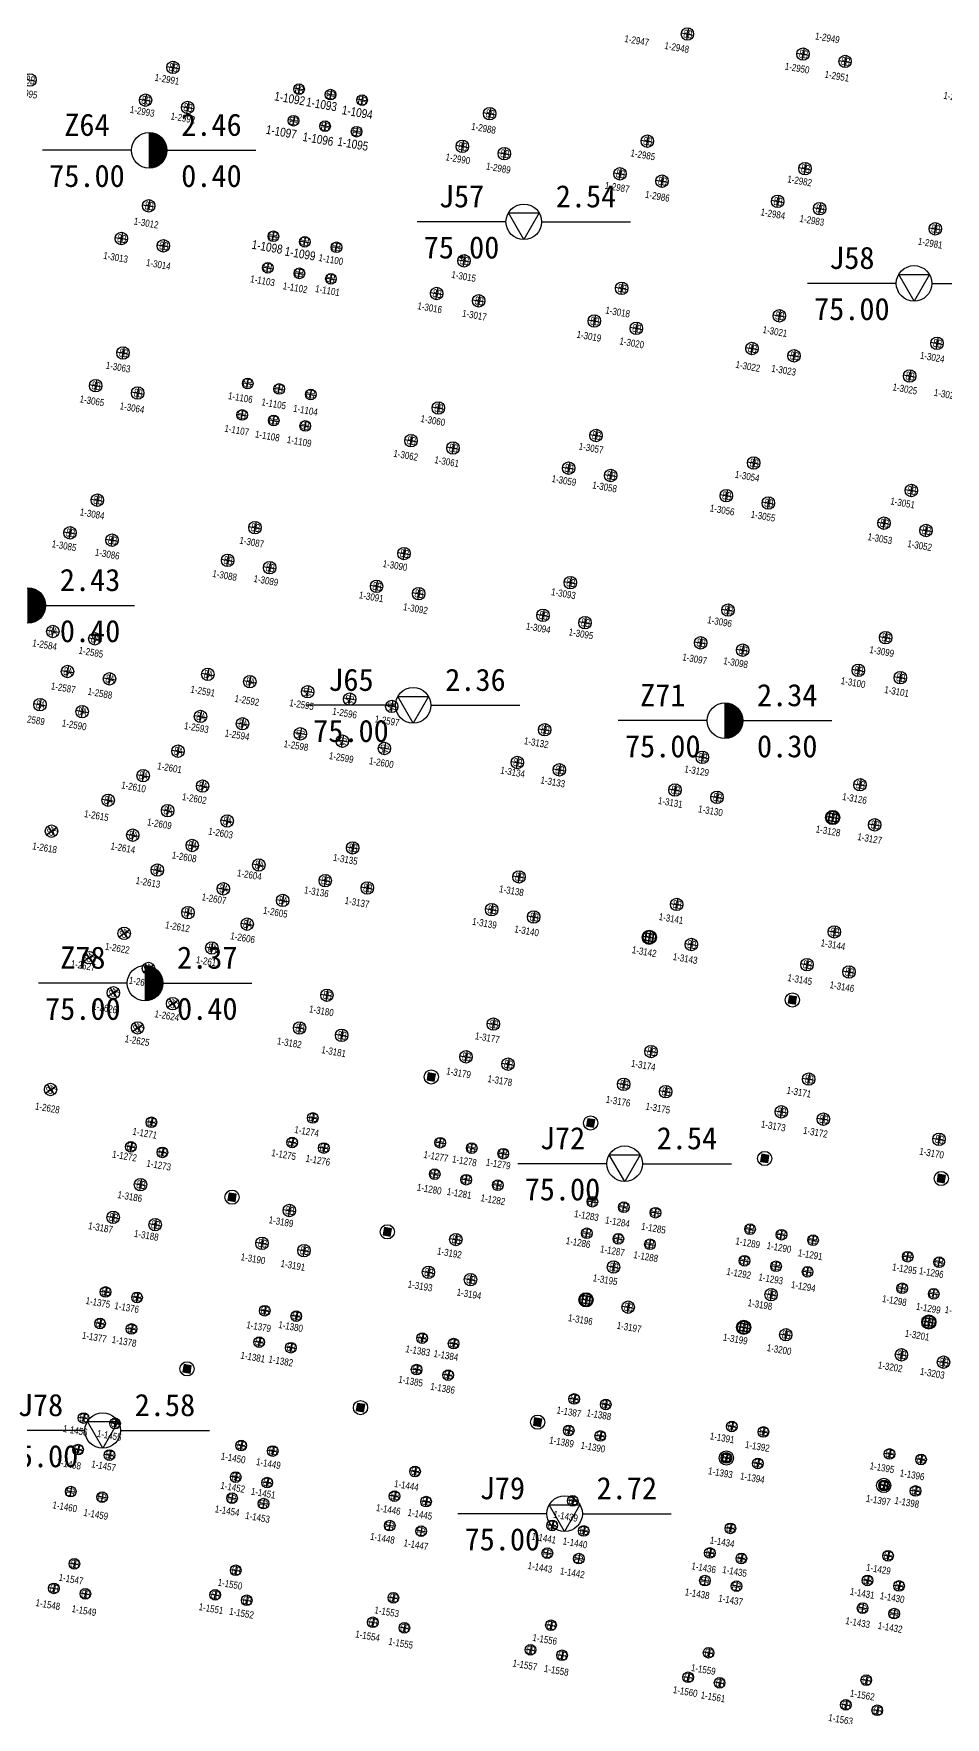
# Model space of a CAD drawing. Header units: millimetres. Extents: x 274830 to 6381169, y -2686084 to 432211.
# Drawn here: x 275146.5 to 275197.8, y 143208.3 to 143303 of the extents above; entities that cross this region are included whole.
import ezdxf
from ezdxf.enums import TextEntityAlignment as Align

# ---------------------------------------------------------------- set-up
doc = ezdxf.new("R2010")
doc.units = ezdxf.units.MM
doc.linetypes.add('DASHED2', pattern=[0.375, 0.25, -0.125])
for name, color, linetype in [('00-TKSXK', 7, 'Continuous'), ('HOLE', 1, 'Continuous'), ('S-FUND-PILE', 11, 'Continuous'), ('立柱桩', 4, 'Continuous')]:
    doc.layers.add(name, color=color, linetype=linetype)
doc.layers.add('_0', color=7, linetype='Continuous', lineweight=9)
doc.layers.add('ZBH', color=3, linetype='DASHED2', lineweight=20)
doc.layers.add('S-ANNO-MODI-NAME', color=1, linetype='Continuous', plot=False)
doc.styles.add('ST', font='')
doc.styles.add('ZBH', font='Arial', dxfattribs={"width": 0.8})
doc.styles.add('黑体', font='', dxfattribs={"width": 0.8})
doc.styles.get('ST').set_extended_font_data('SimSun')
doc.styles.get('黑体').set_extended_font_data('Microsoft YaHei')

# ---------------------------------------------------------------- blocks, each defined once
blk = doc.blocks.new('456855')
at = {"layer": 'S-FUND-PILE'}
for p, q in [((915889, 713262), (915889, 712562)), ((922139, 712917), (922839, 712917)), ((922489, 713267), (922489, 712567)), ((924539, 712917), (925239, 712917)), ((924889, 713267), (924889, 712567)), ((915539, 712912), (916239, 712912)), ((887709, 706440), (887709, 705740)), ((894904, 706405), (894904, 705805)), ((896704, 706405), (896704, 705805)), ((898504, 706405), (898504, 705805)), ((905354, 706590), (906054, 706590)), ((905704, 706940), (905704, 706240)), ((914354, 706590), (915054, 706590)), ((914704, 706940), (914704, 706240)), ((923354, 706590), (924054, 706590)), ((923704, 706940), (923704, 706240)), ((887359, 706090), (888059, 706090)), ((895204, 706105), (894604, 706105)), ((897004, 706105), (896404, 706105)), ((898804, 706105), (898204, 706105)), ((894904, 704605), (894904, 704005)), ((896704, 704605), (896704, 704005)), ((898504, 704605), (898504, 704005)), ((904154, 704512), (904854, 704512)), ((904504, 704862), (904504, 704162)), ((906554, 704512), (907254, 704512)), ((906904, 704862), (906904, 704162)), ((913154, 704512), (913854, 704512)), ((913504, 704862), (913504, 704162)), ((915554, 704512), (916254, 704512)), ((915904, 704862), (915904, 704162)), ((922154, 704512), (922854, 704512)), ((922504, 704862), (922504, 704162)), ((924554, 704512), (925254, 704512)), ((924904, 704862), (924904, 704162)), ((931154, 704512), (931854, 704512)), ((931504, 704862), (931504, 704162)), ((879559, 704012), (880259, 704012)), ((886159, 704012), (886859, 704012)), ((886509, 704362), (886509, 703662)), ((888559, 704012), (889259, 704012)), ((888909, 704362), (888909, 703662)), ((895204, 704305), (894604, 704305)), ((897004, 704305), (896404, 704305)), ((898804, 704305), (898204, 704305)), ((887354, 698190), (888054, 698190)), ((887704, 698540), (887704, 697840)), ((894904, 697405), (894904, 698005)), ((896704, 697405), (896704, 698005)), ((898504, 697405), (898504, 698005)), ((905354, 698190), (906054, 698190)), ((905704, 698540), (905704, 697840)), ((914354, 698190), (915054, 698190)), ((914704, 698540), (914704, 697840)), ((923354, 698190), (924054, 698190)), ((923704, 698540), (923704, 697840)), ((932354, 698190), (933054, 698190)), ((932704, 698540), (932704, 697840)), ((894604, 697705), (895204, 697705)), ((896404, 697705), (897004, 697705)), ((898204, 697705), (898804, 697705)), ((886154, 696112), (886854, 696112)), ((886504, 696462), (886504, 695762)), ((888554, 696112), (889254, 696112)), ((888904, 696462), (888904, 695762)), ((894604, 695905), (895204, 695905)), ((894904, 695605), (894904, 696205)), ((896404, 695905), (897004, 695905)), ((896704, 695605), (896704, 696205)), ((898204, 695905), (898804, 695905)), ((898504, 695605), (898504, 696205)), ((904154, 696112), (904854, 696112)), ((904504, 696462), (904504, 695762)), ((906554, 696112), (907254, 696112)), ((906904, 696462), (906904, 695762)), ((913154, 696112), (913854, 696112)), ((913504, 696462), (913504, 695762)), ((915554, 696112), (916254, 696112)), ((915904, 696462), (915904, 695762)), ((922154, 696112), (922854, 696112)), ((922504, 696462), (922504, 695762)), ((924554, 696112), (925254, 696112)), ((924904, 696462), (924904, 695762)), ((931154, 696112), (931854, 696112)), ((931504, 696462), (931504, 695762)), ((887354, 689790), (888054, 689790)), ((887704, 690140), (887704, 689440)), ((894604, 689305), (895204, 689305)), ((894904, 689005), (894904, 689605)), ((896404, 689305), (897004, 689305)), ((896704, 689005), (896704, 689605)), ((898204, 689305), (898804, 689305)), ((898504, 689005), (898504, 689605)), ((905354, 689790), (906054, 689790)), ((905704, 690140), (905704, 689440)), ((914354, 689790), (915054, 689790)), ((914704, 690140), (914704, 689440)), ((923354, 689790), (924054, 689790)), ((923704, 690140), (923704, 689440)), ((932354, 689790), (933054, 689790)), ((932704, 690140), (932704, 689440)), ((886154, 687712), (886854, 687712)), ((886504, 688062), (886504, 687362)), ((888554, 687712), (889254, 687712)), ((888904, 688062), (888904, 687362)), ((894604, 687505), (895204, 687505)), ((894904, 687205), (894904, 687805)), ((896404, 687505), (897004, 687505)), ((896704, 687205), (896704, 687805)), ((898204, 687505), (898804, 687505)), ((898504, 687205), (898504, 687805)), ((904154, 687712), (904854, 687712)), ((904504, 688062), (904504, 687362)), ((906554, 687712), (907254, 687712)), ((906904, 688062), (906904, 687362)), ((913154, 687712), (913854, 687712)), ((913504, 688062), (913504, 687362)), ((915554, 687712), (916254, 687712)), ((915904, 688062), (915904, 687362)), ((922154, 687712), (922854, 687712)), ((922504, 688062), (922504, 687362)), ((924554, 687712), (925254, 687712)), ((924904, 688062), (924904, 687362)), ((931154, 687712), (931854, 687712)), ((931504, 688062), (931504, 687362)), ((933554, 687712), (934254, 687712)), ((933904, 688062), (933904, 687362)), ((887704, 681740), (887704, 681040)), ((896704, 681740), (896704, 681040)), ((905204, 681740), (905204, 681040)), ((914704, 681740), (914704, 681040)), ((923704, 681740), (923704, 681040)), ((932704, 681740), (932704, 681040)), ((887354, 681390), (888054, 681390)), ((896354, 681390), (897054, 681390)), ((904854, 681390), (905554, 681390)), ((914354, 681390), (915054, 681390)), ((923354, 681390), (924054, 681390)), ((932354, 681390), (933054, 681390)), ((886154, 679312), (886854, 679312)), ((886504, 679662), (886504, 678962)), ((888554, 679312), (889254, 679312)), ((888904, 679662), (888904, 678962)), ((895154, 679312), (895854, 679312)), ((895504, 679662), (895504, 678962)), ((897554, 679312), (898254, 679312)), ((897904, 679662), (897904, 678962)), ((903654, 679312), (904354, 679312)), ((904004, 679662), (904004, 678962)), ((906054, 679312), (906754, 679312)), ((906404, 679662), (906404, 678962)), ((913154, 679312), (913854, 679312)), ((913504, 679662), (913504, 678962)), ((915554, 679312), (916254, 679312)), ((915904, 679662), (915904, 678962)), ((922154, 679312), (922854, 679312)), ((922504, 679662), (922504, 678962)), ((924554, 679312), (925254, 679312)), ((924904, 679662), (924904, 678962)), ((931154, 679312), (931854, 679312)), ((931504, 679662), (931504, 678962)), ((933554, 679312), (934254, 679312)), ((933904, 679662), (933904, 678962)), ((886854, 673683), (886154, 673683)), ((886504, 674033), (886504, 673333)), ((888554, 673683), (889254, 673683)), ((888904, 674033), (888904, 673333)), ((895504, 673155), (895504, 672455)), ((897904, 673155), (897904, 672455)), ((901204, 673155), (901204, 672455)), ((903605, 673155), (903605, 672455)), ((906005, 673155), (906005, 672455)), ((914704, 673340), (914704, 672640)), ((923704, 673340), (923704, 672640)), ((932704, 673340), (932704, 672640)), ((895154, 672805), (895854, 672805)), ((897554, 672805), (898254, 672805)), ((901554, 672805), (900854, 672805)), ((903955, 672805), (903255, 672805)), ((906355, 672805), (905655, 672805)), ((914354, 672990), (915054, 672990)), ((923354, 672990), (924054, 672990)), ((932354, 672990), (933054, 672990)), ((887354, 671605), (888054, 671605)), ((887704, 671955), (887704, 671255)), ((889754, 671605), (890454, 671605)), ((890104, 671955), (890104, 671255)), ((913504, 671262), (913504, 670562)), ((915904, 671262), (915904, 670562)), ((922504, 671262), (922504, 670562)), ((924904, 671262), (924904, 670562)), ((931504, 671262), (931504, 670562)), ((933904, 671262), (933904, 670562)), ((895154, 670404), (895854, 670404)), ((895504, 670754), (895504, 670054)), ((897554, 670404), (898254, 670404)), ((897904, 670754), (897904, 670054)), ((901554, 670405), (900854, 670405)), ((901204, 670755), (901204, 670055)), ((903955, 670405), (903255, 670405)), ((903605, 670755), (903605, 670055)), ((906355, 670405), (905655, 670405)), ((906005, 670755), (906005, 670055)), ((913154, 670912), (913854, 670912)), ((915554, 670912), (916254, 670912)), ((922154, 670912), (922854, 670912)), ((924554, 670912), (925254, 670912)), ((931154, 670912), (931854, 670912)), ((933554, 670912), (934254, 670912)), ((886154, 669506), (886854, 669506)), ((886504, 669856), (886504, 669156)), ((889254, 669526), (888554, 669526)), ((888904, 669876), (888904, 669176)), ((894598, 668612), (894598, 667912)), ((894248, 668262), (894947, 668262)), ((892550, 666565), (893250, 666565)), ((892900, 666915), (892900, 666215)), ((895945, 666565), (896645, 666565)), ((896295, 666915), (896295, 666215)), ((890853, 664868), (891553, 664868)), ((891203, 665218), (891203, 664518)), ((894248, 664868), (894947, 664868)), ((894598, 665218), (894598, 664518)), ((897642, 664868), (898342, 664868)), ((897992, 665218), (897992, 664518)), ((905204, 664940), (905204, 664240)), ((914704, 664940), (914704, 664240)), ((923704, 664940), (923704, 664240)), ((932704, 664940), (932704, 664240)), ((904854, 664590), (905554, 664590)), ((914354, 664590), (915054, 664590)), ((923354, 664590), (924054, 664590)), ((932354, 664590), (933054, 664590)), ((888108, 662361), (888607, 662851)), ((888112, 662856), (888603, 662356)), ((892550, 663171), (893250, 663171)), ((892900, 663521), (892900, 662821)), ((895945, 663171), (896645, 663171)), ((896295, 663521), (896295, 662821)), ((899821, 662739), (900521, 662739)), ((900171, 663089), (900171, 662389)), ((904004, 662862), (904004, 662162)), ((906404, 662862), (906404, 662162)), ((913504, 662862), (913504, 662162)), ((915904, 662862), (915904, 662162)), ((922504, 662862), (922504, 662162)), ((924904, 662862), (924904, 662162)), ((931504, 662862), (931504, 662162)), ((933904, 662862), (933904, 662162)), ((894598, 661824), (894598, 661124)), ((903654, 662512), (904354, 662512)), ((906054, 662512), (906754, 662512)), ((913154, 662512), (913854, 662512)), ((915554, 662512), (916254, 662512)), ((922154, 662512), (922854, 662512)), ((924554, 662512), (925254, 662512)), ((931154, 662512), (931854, 662512)), ((933554, 662512), (934254, 662512)), ((894248, 661474), (894947, 661474)), ((898090, 661076), (898790, 661076)), ((898440, 661426), (898440, 660726)), ((901487, 661005), (902187, 661005)), ((901837, 661355), (901837, 660655)), ((896359, 659414), (897059, 659414)), ((896709, 659764), (896709, 659064)), ((899753, 659345), (900453, 659345)), ((900103, 659695), (900103, 658995)), ((898372, 658033), (898372, 657333)), ((893125, 657401), (893625, 657892)), ((893130, 657896), (893620, 657397)), ((898022, 657683), (898722, 657683)), ((891414, 655719), (891913, 656209)), ((891418, 656214), (891909, 655715)), ((894808, 655690), (895308, 656181)), ((894813, 656185), (895303, 655686)), ((904854, 656179), (905554, 656179)), ((905204, 656529), (905204, 655829)), ((914354, 656190), (915054, 656190)), ((914704, 656540), (914704, 655840)), ((923354, 656190), (924054, 656190)), ((923704, 656540), (923704, 655840)), ((932354, 656190), (933054, 656190)), ((932704, 656540), (932704, 655840)), ((893097, 654007), (893596, 654498)), ((893101, 654502), (893592, 654003)), ((896491, 653978), (896991, 654469)), ((896496, 654473), (896986, 653974)), ((904004, 654451), (904004, 653751)), ((906404, 654451), (906404, 653751)), ((913504, 654462), (913504, 653762)), ((915904, 654462), (915904, 653762)), ((922504, 654462), (922504, 653762)), ((924904, 654462), (924904, 653762)), ((931504, 654462), (931504, 653762)), ((933904, 654462), (933904, 653762)), ((940504, 654462), (940504, 653762)), ((903654, 654101), (904354, 654101)), ((906054, 654101), (906754, 654101)), ((913154, 654112), (913854, 654112)), ((915554, 654112), (916254, 654112)), ((922154, 654112), (922854, 654112)), ((924554, 654112), (925254, 654112)), ((931154, 654112), (931854, 654112)), ((933554, 654112), (934254, 654112)), ((940154, 654112), (940854, 654112)), ((894780, 652295), (895279, 652786)), ((894784, 652790), (895275, 652291)), ((905604, 649544), (905604, 648944)), ((890559, 648536), (891050, 648036)), ((905304, 649244), (905904, 649244)), ((912604, 649105), (913204, 649105)), ((912904, 648805), (912904, 649405)), ((914404, 649105), (915004, 649105)), ((914704, 648805), (914704, 649405)), ((916204, 649105), (916804, 649105)), ((916504, 648805), (916504, 649405)), ((890555, 648041), (891054, 648531)), ((896704, 647744), (896704, 647144)), ((904404, 647685), (905004, 647685)), ((904704, 647985), (904704, 647385)), ((906204, 647685), (906804, 647685)), ((906504, 647985), (906504, 647385)), ((912904, 647005), (912904, 647605)), ((914704, 647005), (914704, 647605)), ((916504, 647005), (916504, 647605)), ((921904, 647005), (921904, 647605)), ((923704, 647005), (923704, 647605)), ((925504, 647005), (925504, 647605)), ((930904, 647005), (930904, 647605)), ((932704, 647005), (932704, 647605)), ((934504, 647005), (934504, 647605)), ((939904, 647005), (939904, 647605)), ((941704, 647005), (941704, 647605)), ((896404, 647444), (897004, 647444)), ((912604, 647305), (913204, 647305)), ((914404, 647305), (915004, 647305)), ((916204, 647305), (916804, 647305)), ((921604, 647305), (922204, 647305)), ((923404, 647305), (924004, 647305)), ((925204, 647305), (925804, 647305)), ((930604, 647305), (931204, 647305)), ((932404, 647305), (933004, 647305)), ((934204, 647305), (934804, 647305)), ((939604, 647305), (940204, 647305)), ((941404, 647305), (942004, 647305)), ((895504, 645885), (896104, 645885)), ((895804, 646185), (895804, 645585)), ((897304, 645885), (897904, 645885)), ((897604, 646185), (897604, 645585)), ((921904, 645205), (921904, 645805)), ((923704, 645205), (923704, 645805)), ((925504, 645205), (925504, 645805)), ((930904, 645205), (930904, 645805)), ((932704, 645205), (932704, 645805)), ((934504, 645205), (934504, 645805)), ((939904, 645205), (939904, 645805)), ((941704, 645205), (941704, 645805)), ((921604, 645505), (922204, 645505)), ((923404, 645505), (924004, 645505)), ((925204, 645505), (925804, 645505)), ((930604, 645505), (931204, 645505)), ((932404, 645505), (933004, 645505)), ((934204, 645505), (934804, 645505)), ((939604, 645505), (940204, 645505)), ((941404, 645505), (942004, 645505)), ((896355, 643887), (897055, 643887)), ((896705, 644237), (896705, 643537)), ((904854, 643890), (905554, 643890)), ((905204, 644240), (905204, 643540)), ((914354, 643890), (915054, 643890)), ((914704, 644240), (914704, 643540)), ((923354, 643890), (924054, 643890)), ((923704, 644240), (923704, 643540)), ((932354, 643885), (933054, 643885)), ((932704, 644235), (932704, 643535)), ((941354, 643890), (942054, 643890)), ((941704, 644240), (941704, 643540)), ((895505, 642159), (895505, 641459)), ((897905, 642159), (897905, 641459)), ((904004, 642162), (904004, 641462)), ((906404, 642162), (906404, 641462)), ((913504, 642162), (913504, 641462)), ((915904, 642162), (915904, 641462)), ((922504, 642162), (922504, 641462)), ((924904, 642162), (924904, 641462)), ((931504, 642156), (931504, 641456)), ((933904, 642156), (933904, 641456)), ((940504, 642162), (940504, 641462)), ((942904, 642162), (942904, 641462)), ((895155, 641809), (895855, 641809)), ((897555, 641809), (898255, 641809)), ((903654, 641812), (904354, 641812)), ((906054, 641812), (906754, 641812)), ((913154, 641812), (913854, 641812)), ((915554, 641812), (916254, 641812)), ((922154, 641812), (922854, 641812)), ((924554, 641812), (925254, 641812)), ((931154, 641806), (931854, 641806)), ((933554, 641806), (934254, 641806)), ((940154, 641812), (940854, 641812)), ((942554, 641812), (943254, 641812)), ((904805, 638405), (904805, 637805)), ((906605, 638405), (906605, 637805)), ((913789, 638405), (913789, 637805)), ((915589, 638405), (915589, 637805)), ((895504, 637605), (896104, 637605)), ((895804, 637905), (895804, 637305)), ((897304, 637605), (897904, 637605)), ((897604, 637905), (897604, 637305)), ((904505, 638105), (905105, 638105)), ((906305, 638105), (906905, 638105)), ((913489, 638105), (914089, 638105)), ((915289, 638105), (915889, 638105)), ((904505, 636305), (905105, 636305)), ((904805, 636605), (904805, 636005)), ((906305, 636305), (906905, 636305)), ((906605, 636605), (906605, 636005)), ((913489, 636305), (914089, 636305)), ((913789, 636605), (913789, 636005)), ((915289, 636305), (915889, 636305)), ((915589, 636605), (915589, 636005)), ((922804, 636505), (922804, 635905)), ((924604, 636505), (924604, 635905)), ((931804, 636505), (931804, 635905)), ((933604, 636505), (933604, 635905)), ((940804, 636505), (940804, 635905)), ((942604, 636505), (942604, 635905)), ((895504, 635805), (896104, 635805)), ((895804, 636105), (895804, 635505)), ((897304, 635805), (897904, 635805)), ((897604, 636105), (897604, 635505)), ((922504, 636205), (923104, 636205)), ((924304, 636205), (924904, 636205)), ((931504, 636205), (932104, 636205)), ((933304, 636205), (933904, 636205)), ((940504, 636205), (941104, 636205)), ((942304, 636205), (942904, 636205)), ((922504, 634405), (923104, 634405)), ((922804, 634705), (922804, 634105)), ((924304, 634405), (924904, 634405)), ((924604, 634705), (924604, 634105)), ((931504, 634405), (932104, 634405)), ((931804, 634705), (931804, 634105)), ((933304, 634405), (933904, 634405)), ((933604, 634705), (933604, 634105)), ((940504, 634405), (941104, 634405)), ((940804, 634705), (940804, 634105)), ((942304, 634405), (942904, 634405)), ((942604, 634705), (942604, 634105)), ((895804, 630705), (895804, 630105)), ((897604, 630705), (897604, 630105)), ((904804, 630705), (904804, 630105)), ((906604, 630705), (906604, 630105)), ((914389, 630644), (914989, 630644)), ((914689, 630944), (914689, 630344)), ((923704, 630844), (923704, 630244)), ((932704, 630844), (932704, 630244)), ((941704, 630844), (941704, 630244)), ((895504, 630405), (896104, 630405)), ((897304, 630405), (897904, 630405)), ((904504, 630405), (905104, 630405)), ((906304, 630405), (906904, 630405)), ((923404, 630544), (924004, 630544)), ((932404, 630544), (933004, 630544)), ((941404, 630544), (942004, 630544)), ((895804, 628905), (895804, 628305)), ((897604, 628905), (897604, 628305)), ((904804, 628905), (904804, 628305)), ((906604, 628905), (906604, 628305)), ((913489, 629085), (914089, 629085)), ((913789, 629385), (913789, 628785)), ((915289, 629085), (915889, 629085)), ((915589, 629385), (915589, 628785)), ((922504, 628985), (923104, 628985)), ((922804, 629285), (922804, 628685)), ((924304, 628985), (924904, 628985)), ((924604, 629285), (924604, 628685)), ((931504, 628985), (932104, 628985)), ((931804, 629285), (931804, 628685)), ((933304, 628985), (933904, 628985)), ((933604, 629285), (933604, 628685)), ((940504, 628985), (941104, 628985)), ((940804, 629285), (940804, 628685)), ((942304, 628985), (942904, 628985)), ((942604, 629285), (942604, 628685)), ((895504, 628605), (896104, 628605)), ((897304, 628605), (897904, 628605)), ((904504, 628605), (905104, 628605)), ((906304, 628605), (906904, 628605))]:
    blk.add_line(p, q, dxfattribs=at)
for centre, radius in [((915889, 712912), 350), ((922489, 712917), 350), ((924889, 712917), 350), ((887709, 706090), 350), ((894904, 706105), 300), ((896704, 706105), 300), ((898504, 706105), 300), ((905704, 706590), 350), ((914704, 706590), 350), ((923704, 706590), 350), ((894904, 704305), 300), ((896704, 704305), 300), ((898504, 704305), 300), ((904504, 704512), 350), ((906904, 704512), 350), ((913504, 704512), 350), ((915904, 704512), 350), ((922504, 704512), 350), ((924904, 704512), 350), ((931504, 704512), 350), ((879909, 704012), 350), ((886509, 704012), 350), ((888909, 704012), 350), ((887704, 698190), 350), ((894904, 697705), 300), ((896704, 697705), 300), ((898504, 697705), 300), ((905704, 698190), 350), ((914704, 698190), 350), ((923704, 698190), 350), ((932704, 698190), 350), ((886504, 696112), 350), ((888904, 696112), 350), ((894904, 695905), 300), ((896704, 695905), 300), ((898504, 695905), 300), ((904504, 696112), 350), ((906904, 696112), 350), ((913504, 696112), 350), ((915904, 696112), 350), ((922504, 696112), 350), ((924904, 696112), 350), ((931504, 696112), 350), ((887704, 689790), 350), ((894904, 689305), 300), ((896704, 689305), 300), ((898504, 689305), 300), ((905704, 689790), 350), ((914704, 689790), 350), ((923704, 689790), 350), ((932704, 689790), 350), ((886504, 687712), 350), ((888904, 687712), 350), ((894904, 687505), 300), ((896704, 687505), 300), ((898504, 687505), 300), ((904504, 687712), 350), ((906904, 687712), 350), ((913504, 687712), 350), ((915904, 687712), 350), ((922504, 687712), 350), ((924904, 687712), 350), ((931504, 687712), 350), ((933904, 687712), 350), ((887704, 681390), 350), ((896704, 681390), 350), ((905204, 681390), 350), ((914704, 681390), 350), ((923704, 681390), 350), ((932704, 681390), 350), ((886504, 679312), 350), ((888904, 679312), 350), ((895504, 679312), 350), ((897904, 679312), 350), ((904004, 679312), 350), ((906404, 679312), 350), ((913504, 679312), 350), ((915904, 679312), 350), ((922504, 679312), 350), ((924904, 679312), 350), ((931504, 679312), 350), ((933904, 679312), 350), ((886504, 673683), 350), ((888904, 673683), 350), ((895504, 672805), 350), ((897904, 672805), 350), ((901204, 672805), 350), ((903605, 672805), 350), ((906005, 672805), 350), ((914704, 672990), 350), ((923704, 672990), 350), ((932704, 672990), 350), ((887704, 671605), 350), ((890104, 671605), 350), ((913504, 670912), 350), ((915904, 670912), 350), ((922504, 670912), 350), ((924904, 670912), 350), ((931504, 670912), 350), ((933904, 670912), 350), ((895504, 670404), 350), ((897904, 670404), 350), ((901204, 670405), 350), ((903605, 670405), 350), ((906005, 670405), 350), ((886504, 669506), 350), ((888904, 669526), 350), ((894598, 668262), 350), ((892900, 666565), 350), ((896295, 666565), 350), ((891203, 664868), 350), ((894598, 664868), 350), ((897992, 664868), 350), ((905204, 664590), 350), ((914704, 664590), 350), ((923704, 664590), 350), ((932704, 664590), 350), ((888357, 662606), 350), ((892900, 663171), 350), ((896295, 663171), 350), ((900171, 662739), 350), ((904004, 662512), 350), ((906404, 662512), 350), ((913504, 662512), 350), ((915904, 662512), 350), ((922504, 662512), 350), ((924904, 662512), 350), ((931504, 662512), 350), ((933904, 662512), 350), ((894598, 661474), 350), ((898440, 661076), 350), ((901837, 661005), 350), ((896709, 659414), 350), ((900103, 659345), 350), ((898372, 657683), 350), ((893375, 657647), 350), ((891664, 655964), 350), ((895058, 655935), 350), ((905204, 656179), 350), ((914704, 656190), 350), ((923704, 656190), 350), ((932704, 656190), 350), ((893347, 654252), 350), ((896741, 654224), 350), ((904004, 654101), 350), ((906404, 654101), 350), ((913504, 654112), 350), ((915904, 654112), 350), ((922504, 654112), 350), ((924904, 654112), 350), ((931504, 654112), 350), ((933904, 654112), 350), ((940504, 654112), 350), ((895030, 652541), 350), ((905604, 649244), 300), ((890804, 648286), 350), ((912904, 649105), 300), ((914704, 649105), 300), ((916504, 649105), 300), ((896704, 647444), 300), ((904704, 647685), 300), ((906504, 647685), 300), ((912904, 647305), 300), ((914704, 647305), 300), ((916504, 647305), 300), ((921904, 647305), 300), ((923704, 647305), 300), ((925504, 647305), 300), ((930904, 647305), 300), ((932704, 647305), 300), ((934504, 647305), 300), ((939904, 647305), 300), ((941704, 647305), 300), ((895804, 645885), 300), ((897604, 645885), 300), ((921904, 645505), 300), ((923704, 645505), 300), ((925504, 645505), 300), ((930904, 645505), 300), ((932704, 645505), 300), ((934504, 645505), 300), ((939904, 645505), 300), ((941704, 645505), 300), ((896705, 643887), 350), ((905204, 643890), 350), ((914704, 643890), 350), ((923704, 643890), 350), ((932704, 643885), 350), ((941704, 643890), 350), ((895505, 641809), 350), ((897905, 641809), 350), ((904004, 641812), 350), ((906404, 641812), 350), ((913504, 641812), 350), ((915904, 641812), 350), ((922504, 641812), 350), ((924904, 641812), 350), ((931504, 641806), 350), ((933904, 641806), 350), ((940504, 641812), 350), ((942904, 641812), 350), ((904805, 638105), 300), ((906605, 638105), 300), ((913789, 638105), 300), ((915589, 638105), 300), ((895804, 637605), 300), ((897604, 637605), 300), ((904805, 636305), 300), ((906605, 636305), 300), ((913789, 636305), 300), ((915589, 636305), 300), ((922804, 636205), 300), ((924604, 636205), 300), ((931804, 636205), 300), ((933604, 636205), 300), ((940804, 636205), 300), ((942604, 636205), 300), ((895804, 635805), 300), ((897604, 635805), 300), ((922804, 634405), 300), ((924604, 634405), 300), ((931804, 634405), 300), ((933604, 634405), 300), ((940804, 634405), 300), ((942604, 634405), 300), ((895804, 630405), 300), ((897604, 630405), 300), ((904804, 630405), 300), ((906604, 630405), 300), ((914689, 630644), 300), ((923704, 630544), 300), ((932704, 630544), 300), ((941704, 630544), 300), ((895804, 628605), 300), ((897604, 628605), 300), ((904804, 628605), 300), ((906604, 628605), 300), ((913789, 629085), 300), ((915589, 629085), 300), ((922804, 628985), 300), ((924604, 628985), 300), ((931804, 628985), 300), ((933604, 628985), 300), ((940804, 628985), 300), ((942604, 628985), 300)]:
    blk.add_circle(centre, radius, dxfattribs=at)
at = {"layer": 'S-FUND-PILE', "style": '黑体', "width": 0.7}
for s, p in [('8B', (915670, 712688)), ('8B', (922270, 712694)), ('8B', (924670, 712694)), ('8B', (887490, 705867)), ('8B', (905485, 706367)), ('8B', (914485, 706367)), ('8B', (923485, 706367)), ('8B', (904285, 704288)), ('8B', (906685, 704288)), ('8B', (913285, 704288)), ('8B', (915685, 704288)), ('8B', (922285, 704288)), ('8B', (924685, 704288)), ('8B', (931285, 704288)), ('8B', (879690, 703788)), ('8B', (886290, 703788)), ('8B', (888690, 703788)), ('8B', (887485, 697967)), ('8B', (905485, 697967)), ('8B', (914485, 697967)), ('8B', (923485, 697967)), ('8B', (932485, 697967)), ('8B', (886285, 695888)), ('8B', (888685, 695888)), ('8B', (904285, 695888)), ('8B', (906685, 695888)), ('8B', (913285, 695888)), ('8B', (915685, 695888)), ('8B', (922285, 695888)), ('8B', (924685, 695888)), ('8B', (931285, 695888)), ('8B', (887485, 689567)), ('8B', (905485, 689567)), ('8B', (914485, 689567)), ('8B', (923485, 689567)), ('8B', (932485, 689567)), ('8B', (886285, 687488)), ('8B', (888685, 687488)), ('8B', (904285, 687488)), ('8B', (906685, 687488)), ('8B', (913285, 687488)), ('8B', (915685, 687488)), ('8B', (922285, 687488)), ('8B', (924685, 687488)), ('8B', (931285, 687488)), ('8B', (933685, 687488)), ('8B', (887485, 681167)), ('8B', (896485, 681167)), ('8B', (904985, 681167)), ('8B', (914485, 681167)), ('8B', (923485, 681167)), ('8B', (932485, 681167)), ('8B', (886285, 679088)), ('8B', (888685, 679088)), ('8B', (895285, 679088)), ('8B', (897685, 679088)), ('8B', (903785, 679088)), ('8B', (906185, 679088)), ('8B', (913285, 679088)), ('8B', (915685, 679088)), ('8B', (922285, 679088)), ('8B', (924685, 679088)), ('8B', (931285, 679088)), ('8B', (933685, 679088)), ('8A', (886267, 673460)), ('8A', (888685, 673460)), ('8B', (914485, 672767)), ('8B', (923485, 672767)), ('8B', (932485, 672767)), ('8A', (895285, 672581)), ('8A', (897685, 672581)), ('8A', (887485, 671381)), ('8A', (889885, 671381)), ('8A', (895285, 670181)), ('8A', (897685, 670181)), ('8B', (913285, 670688)), ('8B', (915685, 670688)), ('8B', (922285, 670688)), ('8B', (924685, 670688)), ('8B', (931285, 670688)), ('8B', (933685, 670688)), ('8A', (886285, 669282)), ('8A', (888667, 669303)), ('8A', (894378, 668039)), ('8A', (892681, 666342)), ('8A', (896075, 666342)), ('8A', (890984, 664645)), ('8A', (894378, 664645)), ('8A', (897772, 664645)), ('8B', (904985, 664367)), ('8B', (914485, 664367)), ('8B', (923485, 664367)), ('8B', (932485, 664367)), ('8A', (892681, 662948)), ('8A', (896075, 662948)), ('8A', (899951, 662516)), ('8B', (903785, 662288)), ('8B', (906185, 662288)), ('8B', (913285, 662288)), ('8B', (915685, 662288)), ('8B', (922285, 662288)), ('8B', (924685, 662288)), ('8B', (931285, 662288)), ('8B', (933685, 662288)), ('8A', (894378, 661251)), ('8A', (898221, 660853)), ('8A', (901618, 660781)), ('8A', (896490, 659190)), ('8A', (899884, 659122)), ('8A', (898153, 657459)), ('8B', (904985, 655956)), ('8B', (914485, 655967)), ('8B', (923485, 655967)), ('8B', (932485, 655967)), ('8B', (903785, 653878)), ('8B', (906185, 653878)), ('8B', (913285, 653888)), ('8B', (915685, 653888)), ('8B', (922285, 653888)), ('8B', (924685, 653888)), ('8B', (931285, 653888)), ('8B', (933685, 653888)), ('8B', (940285, 653888)), ('6B', (905376, 649041)), ('6B', (896476, 647241)), ('6B', (904476, 647481)), ('6B', (906276, 647481)), ('6B', (895576, 645681)), ('6B', (897376, 645681)), ('8B', (896485, 643664)), ('8B', (904985, 643667)), ('8B', (914485, 643667)), ('8B', (923485, 643667)), ('8B', (932485, 643661)), ('8B', (941485, 643667)), ('8B', (895285, 641585)), ('8B', (897685, 641585)), ('8B', (903785, 641588)), ('8B', (906185, 641588)), ('8B', (913285, 641588)), ('8B', (915685, 641588)), ('8B', (922285, 641588)), ('8B', (924685, 641588)), ('8B', (931285, 641583)), ('8B', (933685, 641583)), ('8B', (940285, 641588)), ('8B', (942685, 641588)), ('6B', (904577, 637901)), ('6B', (906377, 637901)), ('6B', (913562, 637901)), ('6B', (915362, 637901)), ('6B', (895577, 637401)), ('6B', (897377, 637401)), ('6B', (904577, 636101)), ('6B', (906377, 636101)), ('6B', (913562, 636101)), ('6B', (915362, 636101)), ('6B', (922577, 636001)), ('6B', (924377, 636001)), ('6B', (931577, 636001)), ('6B', (933377, 636001)), ('6B', (940577, 636001)), ('6B', (942377, 636001)), ('6B', (895577, 635601)), ('6B', (897377, 635601)), ('6B', (922577, 634201)), ('6B', (924377, 634201)), ('6B', (931577, 634201)), ('6B', (933377, 634201)), ('6B', (940577, 634201)), ('6B', (942377, 634201)), ('6B', (895577, 630201)), ('6B', (897377, 630201)), ('6B', (904577, 630201)), ('6B', (906377, 630201)), ('6B', (914462, 630441)), ('6B', (923477, 630341)), ('6B', (932477, 630341)), ('6B', (941476, 630341)), ('6B', (895577, 628401)), ('6B', (897377, 628401)), ('6B', (904577, 628401)), ('6B', (906377, 628401)), ('6B', (913562, 628881)), ('6B', (915362, 628881)), ('6B', (922577, 628781)), ('6B', (924377, 628781)), ('6B', (931577, 628781)), ('6B', (933377, 628781)), ('6B', (940576, 628781)), ('6B', (942376, 628781))]:
    blk.add_text(s, height=450, dxfattribs=at).set_placement(p)
for s, rotation, p in [('6B', 270, (894700, 706332)), ('6B', 270, (896500, 706332)), ('6B', 270, (898300, 706332)), ('6B', 270, (894700, 704532)), ('6B', 270, (896500, 704532)), ('6B', 270, (898300, 704532)), ('6B', 90, (895108, 697477)), ('6B', 90, (896908, 697477)), ('6B', 90, (898708, 697477)), ('6B', 90, (895108, 695677)), ('6B', 90, (896908, 695677)), ('6B', 90, (898708, 695677)), ('6B', 90, (895108, 689077)), ('6B', 90, (896908, 689077)), ('6B', 90, (898708, 689077)), ('6B', 90, (895108, 687277)), ('6B', 90, (896908, 687277)), ('6B', 90, (898708, 687277)), ('8A', 270, (900981, 673024)), ('8A', 270, (903381, 673024)), ('8A', 270, (905782, 673024)), ('8A', 270, (900981, 670624)), ('8A', 270, (903381, 670624)), ('8A', 270, (905782, 670624)), ('8A', 44.51726, (888358, 662293)), ('8A', 44.51726, (893375, 657334)), ('8A', 44.51726, (891664, 655651)), ('8A', 44.51726, (895058, 655622)), ('8A', 44.51726, (893347, 653939)), ('8A', 44.51726, (896741, 653910)), ('8A', 44.51726, (895030, 652228)), ('8A', 44.51726, (890804, 647973)), ('6B', 90, (913108, 648877)), ('6B', 90, (914908, 648877)), ('6B', 90, (916708, 648877)), ('6B', 90, (913108, 647077)), ('6B', 90, (914908, 647077)), ('6B', 90, (916708, 647077)), ('6B', 90, (922108, 647077)), ('6B', 90, (923908, 647077)), ('6B', 90, (925708, 647077)), ('6B', 90, (931108, 647077)), ('6B', 90, (932908, 647077)), ('6B', 90, (934708, 647077)), ('6B', 90, (940108, 647077)), ('6B', 90, (941908, 647077)), ('6B', 90, (922108, 645277)), ('6B', 90, (923908, 645277)), ('6B', 90, (925708, 645277)), ('6B', 90, (931108, 645277)), ('6B', 90, (932908, 645277)), ('6B', 90, (934708, 645277)), ('6B', 90, (940108, 645277)), ('6B', 90, (941908, 645277))]:
    blk.add_text(s, height=450, rotation=rotation, dxfattribs=at).set_placement(p)
blk = doc.blocks.new('1566')
at = {"layer": 'S-FUND-PILE'}
for p, q in [((905104, 627405), (904504, 627405)), ((904804, 627705), (904804, 627105)), ((906904, 627405), (906304, 627405)), ((906604, 627705), (906604, 627105)), ((914104, 627405), (913504, 627405)), ((913804, 627705), (913804, 627105)), ((915904, 627405), (915304, 627405)), ((915604, 627705), (915604, 627105)), ((923104, 627405), (922504, 627405)), ((922804, 627705), (922804, 627105)), ((924904, 627405), (924304, 627405)), ((924604, 627705), (924604, 627105)), ((932104, 627405), (931504, 627405)), ((931804, 627705), (931804, 627105)), ((933904, 627405), (933304, 627405)), ((933604, 627705), (933604, 627105)), ((941104, 627405), (940504, 627405)), ((940804, 627705), (940804, 627105)), ((942904, 627405), (942304, 627405)), ((942604, 627705), (942604, 627105)), ((896104, 626205), (895504, 626205)), ((895804, 626505), (895804, 625905)), ((897904, 626205), (897304, 626205)), ((897604, 626505), (897604, 625905)), ((905404, 623444), (906004, 623444)), ((905704, 623744), (905704, 623144)), ((914404, 623444), (915004, 623444)), ((914704, 623744), (914704, 623144)), ((923404, 623444), (924004, 623444)), ((923704, 623744), (923704, 623144)), ((932404, 623444), (933004, 623444)), ((932704, 623744), (932704, 623144)), ((941404, 623444), (942004, 623444)), ((941704, 623744), (941704, 623144)), ((896404, 622244), (897004, 622244)), ((896704, 622544), (896704, 621944)), ((904804, 622185), (904804, 621585)), ((906604, 622185), (906604, 621585)), ((913804, 622185), (913804, 621585)), ((915604, 622185), (915604, 621585)), ((922804, 622185), (922804, 621585)), ((924604, 622185), (924604, 621585)), ((931804, 622185), (931804, 621585)), ((933604, 622185), (933604, 621585)), ((940804, 622185), (940804, 621585)), ((942604, 622185), (942604, 621585)), ((904504, 621885), (905104, 621885)), ((906304, 621885), (906904, 621885)), ((913504, 621885), (914104, 621885)), ((915304, 621885), (915904, 621885)), ((922504, 621885), (923104, 621885)), ((924304, 621885), (924904, 621885)), ((931504, 621885), (932104, 621885)), ((933304, 621885), (933904, 621885)), ((940504, 621885), (941104, 621885)), ((942304, 621885), (942904, 621885)), ((895504, 620685), (896104, 620685)), ((895804, 620985), (895804, 620385)), ((897304, 620685), (897904, 620685)), ((897604, 620985), (897604, 620385))]:
    blk.add_line(p, q, dxfattribs=at)
for centre in [(904804, 627405), (906604, 627405), (913804, 627405), (915604, 627405), (922804, 627405), (924604, 627405), (931804, 627405), (933604, 627405), (940804, 627405), (942604, 627405), (895804, 626205), (897604, 626205), (905704, 623444), (914704, 623444), (923704, 623444), (932704, 623444), (941704, 623444), (896704, 622244), (904804, 621885), (906604, 621885), (913804, 621885), (915604, 621885), (922804, 621885), (924604, 621885), (931804, 621885), (933604, 621885), (940804, 621885), (942604, 621885), (895804, 620685), (897604, 620685)]:
    blk.add_circle(centre, 300, dxfattribs=at)
at = {"layer": 'S-FUND-PILE', "style": '黑体', "width": 0.7}
for p in [(904570, 627626), (906370, 627626), (913570, 627626), (915370, 627626), (922570, 627626), (924370, 627626), (931570, 627626), (933370, 627626), (940570, 627626), (942370, 627626), (895570, 626426), (897370, 626426)]:
    blk.add_text('6B', height=450, rotation=270, dxfattribs=at).set_placement(p)
for p in [(905483, 623210), (914482, 623210), (923482, 623210), (932482, 623210), (941483, 623210), (896483, 622010), (904583, 621650), (906383, 621650), (913582, 621650), (915382, 621650), (922582, 621650), (924382, 621650), (931582, 621650), (933382, 621650), (940583, 621650), (942383, 621650), (895583, 620450), (897383, 620450)]:
    blk.add_text('6B', height=450, dxfattribs=at).set_placement(p)
blk = doc.blocks.new('H_sam_hole')
blk.add_line((0, 2), (0, -2))
at = {"const_width": 2}
blk.add_lwpolyline([(0, -1, 0.414214), (1, 0, 0.414214), (0, 1, 1)], format="xyb", dxfattribs=at)
blk.add_circle((0, 0), 2)
blk = doc.blocks.new('H_cpt_hole')
for p, q in [((-1.73, 1), (1.73, 1)), ((0, -2), (-1.73, 1)), ((1.73, 1), (0, -2))]:
    blk.add_line(p, q)
blk.add_circle((0, 0), 2)
blk = doc.blocks.new('A$C7E34312C')
at = {"layer": 'HOLE', "linetype": 'Continuous'}
for points in [[(316.12, 31.807), (311.12, 31.807)], [(318.12, 31.807), (323.12, 31.807)], [(337.185, 27.785), (332.185, 27.785)], [(339.185, 27.785), (344.185, 27.785)], [(359.134, 24.321), (354.134, 24.321)], [(361.134, 24.321), (366.134, 24.321)], [(311.295, 6.21), (316.295, 6.21)], [(330.966, 0.595), (325.966, 0.595)], [(332.966, 0.595), (337.966, 0.595)], [(348.501, -0.266), (343.501, -0.266)], [(350.501, -0.266), (355.501, -0.266)], [(315.888, -15.028), (310.888, -15.028)], [(317.888, -15.028), (322.888, -15.028)], [(342.86, -25.182), (337.86, -25.182)], [(344.86, -25.182), (349.86, -25.182)], [(313.506, -40.186), (308.506, -40.186)], [(315.506, -40.186), (320.506, -40.186)], [(339.48, -44.862), (334.48, -44.862)], [(341.48, -44.862), (346.48, -44.862)]]:
    blk.add_lwpolyline(points, dxfattribs=at)
at = {"layer": 'HOLE', "xscale": 0.5, "yscale": 0.5, "zscale": 0.5}
for name, p in [('H_sam_hole', (317.12, 31.807)), ('H_cpt_hole', (338.185, 27.785)), ('H_cpt_hole', (360.134, 24.321)), ('H_sam_hole', (310.295, 6.21)), ('H_cpt_hole', (331.966, 0.595)), ('H_sam_hole', (349.501, -0.266)), ('H_sam_hole', (316.888, -15.028)), ('H_cpt_hole', (343.86, -25.182)), ('H_cpt_hole', (314.506, -40.186)), ('H_cpt_hole', (340.48, -44.862))]:
    blk.add_blockref(name, p, dxfattribs=at)
at = {"layer": 'HOLE', "style": 'ST'}
for s, p in [('Z64', (313.62, 33.244)), ('2.46', (320.62, 33.244)), ('75.00', (313.62, 30.369)), ('0.40', (320.62, 30.369)), ('J57', (334.685, 29.222)), ('2.54', (341.685, 29.222)), ('75.00', (334.685, 26.347)), ('J58', (356.634, 25.758)), ('75.00', (356.634, 22.883)), ('2.43', (313.795, 7.647)), ('0.40', (313.795, 4.772)), ('J65', (328.466, 2.032)), ('2.36', (335.466, 2.032)), ('Z71', (346.001, 1.171)), ('2.34', (353.001, 1.171)), ('75.00', (328.466, -0.843)), ('75.00', (346.001, -1.704)), ('0.30', (353.001, -1.704)), ('Z78', (313.388, -13.591)), ('2.37', (320.388, -13.591)), ('75.00', (313.388, -16.466)), ('0.40', (320.388, -16.466)), ('J72', (340.36, -23.745)), ('2.54', (347.36, -23.745)), ('75.00', (340.36, -26.62)), ('J78', (311.006, -38.749)), ('2.58', (318.006, -38.749)), ('75.00', (311.006, -41.624)), ('J79', (336.98, -43.425)), ('2.72', (343.98, -43.425)), ('75.00', (336.98, -46.3))]:
    blk.add_text(s, height=1.25, dxfattribs=at).set_placement(p, align=Align.MIDDLE_CENTER)
blk = doc.blocks.new('ZCLZ1')
at = {"layer": '立柱桩'}
h = blk.add_hatch(color=256, dxfattribs=at)
h.dxf.hatch_style = 1
h.paths.add_polyline_path([(-204, 204), (-204, -204), (204, -204), (204, 204)])
blk.add_lwpolyline([(-204, 204), (-204, -204), (204, -204), (204, 204), (-204, 204)], dxfattribs=at)
blk.add_circle((0, 0), 400, dxfattribs=at)
blk = doc.blocks.new('ZCLZ2')
at = {"layer": '立柱桩'}
for points in [[(-204, 204), (-204, -204), (204, -204), (204, 204), (-204, 204)], [(-204, 204), (204, 204), (204, -204), (-204, -204), (-204, 204)]]:
    blk.add_lwpolyline(points, dxfattribs=at)
blk.add_circle((0, 0), 400, dxfattribs=at)

msp = doc.modelspace()

# ---------------------------------------------------------------- block references
at = {"layer": '00-TKSXK', "xscale": 0.001, "yscale": 0.001, "zscale": 0.001, "rotation": 350.1073988818624}
msp.add_blockref('456855', (274158.507, 142758.039), dxfattribs=at)
at = {"layer": '_0'}
msp.add_blockref('A$C7E34312C', (274835.87, 143264.654), dxfattribs=at)
at = {"layer": 'S-ANNO-MODI-NAME', "xscale": 0.0009999999999999998, "yscale": 0.0009999999999999998, "zscale": 0.0009999999999999998, "rotation": 350.1073988818654}
msp.add_blockref('1566', (274158.507, 142758.039), dxfattribs=at)
at = {"layer": '立柱桩', "xscale": 0.001000000000000053, "yscale": 0.001000000000000053, "zscale": 0.001000000000000053, "rotation": 350.1073988818102}
for name, p in [('ZCLZ2', (275191.43, 143258.94)), ('ZCLZ2', (275181.11, 143252.208)), ('ZCLZ1', (275189.161, 143248.682)), ('ZCLZ1', (275168.85, 143244.351)), ('ZCLZ1', (275177.814, 143241.767)), ('ZCLZ1', (275187.607, 143239.768)), ('ZCLZ1', (275197.531, 143238.643)), ('ZCLZ1', (275157.651, 143237.59)), ('ZCLZ1', (275166.379, 143235.642)), ('ZCLZ2', (275177.559, 143231.82)), ('ZCLZ2', (275186.424, 143230.268)), ('ZCLZ2', (275196.831, 143230.569)), ('ZCLZ1', (275155.119, 143227.937)), ('ZCLZ1', (275164.872, 143225.76)), ('ZCLZ1', (275174.832, 143224.939)), ('ZCLZ2', (275185.448, 143222.925)), ('ZCLZ2', (275194.3, 143221.381))]:
    msp.add_blockref(name, p, dxfattribs=at)

# ---------------------------------------------------------------- texts
at = {"layer": 'ZBH', "style": 'ZBH', "width": 0.8}
for s, height, p in [('1-2947', 0.4, (275180.412, 143302.635)), ('1-2948', 0.4, (275182.66, 143302.243)), ('1-2949', 0.4, (275191.13, 143302.783)), ('1-2950', 0.4, (275189.432, 143301.083)), ('1-2991', 0.4, (275153.997, 143300.454)), ('1-2951', 0.4, (275191.668, 143300.63)), ('1-2995', 0.4, (275146.016, 143299.673)), ('1-1092', 0.5, (275160.895, 143299.372)), ('1-2953', 0.4, (275198.351, 143299.443)), ('1-2993', 0.4, (275152.602, 143298.649)), ('1-2992', 0.4, (275154.891, 143298.278)), ('1-1093', 0.5, (275162.684, 143299.046)), ('1-1094', 0.5, (275164.696, 143298.594)), ('1-1097', 0.5, (275160.423, 143297.494)), ('1-2988', 0.4, (275171.796, 143297.699)), ('1-1096', 0.5, (275162.487, 143297.091)), ('1-1095', 0.5, (275164.445, 143296.822)), ('1-2990', 0.4, (275170.351, 143295.983)), ('1-2989', 0.4, (275172.627, 143295.462)), ('1-2985', 0.4, (275180.754, 143296.205)), ('1-2982', 0.4, (275189.572, 143294.74)), ('1-2987', 0.4, (275179.308, 143294.381)), ('1-2986', 0.4, (275181.573, 143293.876)), ('1-2984', 0.4, (275188.066, 143292.885)), ('1-3012', 0.4, (275152.822, 143292.371)), ('1-2983', 0.4, (275190.262, 143292.519)), ('1-1098', 0.5, (275159.627, 143291.028)), ('1-1099', 0.5, (275161.479, 143290.647)), ('1-2981', 0.4, (275196.916, 143291.239)), ('1-3013', 0.4, (275151.104, 143290.443)), ('1-3014', 0.4, (275153.509, 143290.045)), ('1-1100', 0.4, (275163.209, 143290.317)), ('1-1103', 0.4, (275159.367, 143289.125)), ('1-3015', 0.4, (275170.68, 143289.369)), ('1-1102', 0.4, (275161.202, 143288.733)), ('1-1101', 0.4, (275163.02, 143288.575)), ('1-3016', 0.4, (275168.768, 143287.608)), ('1-3017', 0.4, (275171.282, 143287.192)), ('1-3018', 0.4, (275179.338, 143287.369)), ('1-3019', 0.4, (275177.722, 143286.003)), ('1-3021', 0.4, (275188.184, 143286.272)), ('1-3020', 0.4, (275180.131, 143285.627)), ('1-3063', 0.4, (275151.245, 143284.268)), ('1-3022', 0.4, (275186.66, 143284.31)), ('1-3023', 0.4, (275188.673, 143284.093)), ('1-3024', 0.4, (275197.033, 143284.827)), ('1-3065', 0.4, (275149.774, 143282.374)), ('1-1106', 0.4, (275158.121, 143282.553)), ('1-1105', 0.4, (275159.998, 143282.203)), ('1-3025', 0.4, (275195.492, 143283.042)), ('1-3026', 0.4, (275197.815, 143282.735)), ('1-3064', 0.4, (275152.03, 143281.981)), ('1-1104', 0.4, (275161.781, 143281.845)), ('1-3060', 0.4, (275168.945, 143281.267)), ('1-1107', 0.4, (275157.917, 143280.721)), ('1-1108', 0.4, (275159.637, 143280.398)), ('1-1109', 0.4, (275161.428, 143280.086)), ('1-3062', 0.4, (275167.42, 143279.311)), ('1-3057', 0.4, (275177.845, 143279.715)), ('1-3061', 0.4, (275169.725, 143278.953)), ('1-3059', 0.4, (275176.317, 143277.894)), ('1-3058', 0.4, (275178.603, 143277.531)), ('1-3054', 0.4, (275186.623, 143278.13)), ('1-3051', 0.4, (275195.365, 143276.631)), ('1-3084', 0.4, (275149.786, 143276.013)), ('1-3056', 0.4, (275185.216, 143276.234)), ('1-3055', 0.4, (275187.514, 143275.887)), ('1-3053', 0.4, (275194.086, 143274.624)), ('1-3085', 0.4, (275148.207, 143274.225)), ('1-3086', 0.4, (275150.636, 143273.754)), ('1-3087', 0.4, (275158.76, 143274.425)), ('1-3052', 0.4, (275196.32, 143274.235)), ('1-3090', 0.4, (275166.818, 143273.114)), ('1-3088', 0.4, (275157.237, 143272.556)), ('1-3089', 0.4, (275159.557, 143272.269)), ('1-3091', 0.4, (275165.479, 143271.354)), ('1-3093', 0.4, (275176.291, 143271.529)), ('1-3092', 0.4, (275167.967, 143270.686)), ('1-3096', 0.4, (275185.07, 143269.954)), ('1-3094', 0.4, (275174.874, 143269.6)), ('1-3095', 0.4, (275177.275, 143269.27)), ('1-2584', 0.4, (275147.112, 143268.655)), ('1-2585', 0.4, (275149.716, 143268.235)), ('1-3099', 0.4, (275194.188, 143268.276)), ('1-3097', 0.4, (275183.668, 143267.86)), ('1-3098', 0.4, (275185.972, 143267.651)), ('1-2587', 0.4, (275148.159, 143266.233)), ('1-2591', 0.4, (275156.007, 143266.048)), ('1-3100', 0.4, (275192.58, 143266.529)), ('1-3101', 0.4, (275195.025, 143266.028)), ('1-2588', 0.4, (275150.224, 143265.925)), ('1-2592', 0.4, (275158.488, 143265.527)), ('1-2595', 0.4, (275161.564, 143265.29)), ('1-2589', 0.4, (275146.428, 143264.436)), ('1-2590', 0.4, (275148.776, 143264.149)), ('1-2596', 0.4, (275163.983, 143264.815)), ('1-2597', 0.4, (275166.373, 143264.381)), ('1-2593', 0.4, (275155.649, 143263.998)), ('1-2594', 0.4, (275157.937, 143263.581)), ('1-2598', 0.4, (275161.25, 143262.986)), ('1-2599', 0.4, (275163.793, 143262.313)), ('1-3132', 0.4, (275174.761, 143263.151)), ('1-2601', 0.4, (275154.137, 143261.738)), ('1-2600', 0.4, (275166.05, 143262.025)), ('1-3134', 0.4, (275173.431, 143261.496)), ('1-3129', 0.4, (275183.779, 143261.569)), ('1-2610', 0.4, (275152.114, 143260.661)), ('1-3133', 0.4, (275175.691, 143260.942)), ('1-2602', 0.4, (275155.533, 143260.007)), ('1-3131', 0.4, (275182.298, 143259.79)), ('1-3126', 0.4, (275192.66, 143260.011)), ('1-2615', 0.4, (275150.024, 143259.05)), ('1-2609', 0.4, (275153.566, 143258.583)), ('1-3130', 0.4, (275184.558, 143259.32)), ('1-2603', 0.4, (275157.009, 143258.067)), ('1-3128', 0.4, (275191.171, 143258.186)), ('1-3127', 0.4, (275193.513, 143257.758)), ('1-2618', 0.4, (275147.111, 143257.238)), ('1-2614', 0.4, (275151.514, 143257.232)), ('1-2608', 0.4, (275154.962, 143256.725)), ('1-3135', 0.4, (275164.024, 143256.592)), ('1-2604', 0.4, (275158.628, 143255.723)), ('1-2613', 0.4, (275152.926, 143255.293)), ('1-3136', 0.4, (275162.398, 143254.764)), ('1-3138', 0.4, (275173.366, 143254.826)), ('1-2607', 0.4, (275156.638, 143254.371)), ('1-3137', 0.4, (275164.68, 143254.169)), ('1-2612', 0.4, (275154.584, 143252.799)), ('1-2605', 0.4, (275160.087, 143253.616)), ('1-3139', 0.4, (275171.846, 143252.995)), ('1-3141', 0.4, (275182.34, 143253.261)), ('1-2606', 0.4, (275158.248, 143252.183)), ('1-3140', 0.4, (275174.218, 143252.566)), ('1-2622', 0.4, (275151.199, 143251.594)), ('1-3142', 0.4, (275180.83, 143251.398)), ('1-3143', 0.4, (275183.133, 143251.012)), ('1-3144', 0.4, (275191.448, 143251.79)), ('1-2627', 0.4, (275149.276, 143250.62)), ('1-2611', 0.4, (275156.316, 143250.843)), ('1-2623', 0.4, (275152.542, 143249.685)), ('1-3145', 0.4, (275189.582, 143249.83)), ('1-3146', 0.4, (275191.952, 143249.432)), ('1-2626', 0.4, (275150.497, 143248.231)), ('1-3180', 0.4, (275162.678, 143248.07)), ('1-2624', 0.4, (275153.986, 143247.796)), ('1-2625', 0.4, (275152.315, 143246.393)), ('1-3182', 0.4, (275160.877, 143246.274)), ('1-3177', 0.4, (275172.007, 143246.559)), ('1-3181', 0.4, (275163.366, 143245.776)), ('1-3179', 0.4, (275170.392, 143244.585)), ('1-3174', 0.4, (275180.781, 143245.013)), ('1-3178', 0.4, (275172.715, 143244.148)), ('1-3171', 0.4, (275189.529, 143243.499)), ('1-2628', 0.4, (275147.267, 143242.608)), ('1-3176', 0.4, (275179.364, 143242.989)), ('1-3175', 0.4, (275181.6, 143242.599)), ('1-3173', 0.4, (275188.091, 143241.598)), ('1-1271', 0.4, (275152.746, 143241.189)), ('1-1274', 0.4, (275161.848, 143241.292)), ('1-3172', 0.4, (275190.459, 143241.245)), ('1-1272', 0.4, (275151.605, 143239.908)), ('1-1275', 0.4, (275160.557, 143239.988)), ('1-1276', 0.4, (275162.482, 143239.668)), ('1-1277', 0.4, (275169.115, 143239.888)), ('1-1278', 0.4, (275170.719, 143239.633)), ('1-3170', 0.4, (275196.993, 143240.069)), ('1-1273', 0.4, (275153.528, 143239.395)), ('1-1279', 0.4, (275172.621, 143239.456)), ('1-3186', 0.4, (275151.903, 143237.626)), ('1-1280', 0.4, (275168.742, 143238.047)), ('1-1281', 0.4, (275170.426, 143237.805)), ('1-1282', 0.4, (275172.322, 143237.449)), ('1-3187', 0.4, (275150.257, 143235.879)), ('1-3189', 0.4, (275160.407, 143236.214)), ('1-1283', 0.4, (275177.584, 143236.557)), ('1-1284', 0.4, (275179.326, 143236.202)), ('1-1285', 0.4, (275181.352, 143235.849)), ('1-3188', 0.4, (275152.831, 143235.446)), ('1-1286', 0.4, (275177.114, 143235.043)), ('1-1289', 0.4, (275186.652, 143235.023)), ('1-3190', 0.4, (275158.832, 143234.132)), ('1-3192', 0.4, (275169.877, 143234.454)), ('1-1287', 0.4, (275179.043, 143234.577)), ('1-1288', 0.4, (275180.918, 143234.25)), ('1-1290', 0.4, (275188.411, 143234.768)), ('1-1291', 0.4, (275190.169, 143234.358)), ('1-3191', 0.4, (275161.076, 143233.757)), ('1-3195', 0.4, (275178.636, 143232.949)), ('1-1292', 0.4, (275186.147, 143233.309)), ('1-1293', 0.4, (275187.947, 143232.995)), ('1-1295', 0.4, (275195.467, 143233.563)), ('1-1296', 0.4, (275196.977, 143233.351)), ('1-3193', 0.4, (275168.228, 143232.595)), ('1-3194', 0.4, (275170.977, 143232.148)), ('1-1294', 0.4, (275189.78, 143232.572)), ('1-1375', 0.4, (275150.111, 143231.67)), ('1-1376', 0.4, (275151.727, 143231.388)), ('1-3198', 0.4, (275187.341, 143231.552)), ('1-1298', 0.4, (275194.899, 143231.782)), ('1-1299', 0.4, (275196.807, 143231.347)), ('1-1300', 0.4, (275198.425, 143231.167)), ('1-1379', 0.4, (275159.147, 143230.313)), ('1-1380', 0.4, (275160.947, 143230.321)), ('1-3196', 0.4, (275177.243, 143230.706)), ('1-3197', 0.4, (275179.979, 143230.277)), ('1-1377', 0.4, (275149.905, 143229.72)), ('1-1378', 0.4, (275151.582, 143229.481)), ('1-3199', 0.4, (275185.953, 143229.615)), ('1-3201', 0.4, (275196.181, 143229.832)), ('1-1381', 0.4, (275158.821, 143228.598)), ('1-1382', 0.4, (275160.394, 143228.378)), ('1-1383', 0.4, (275168.099, 143228.959)), ('1-1384', 0.4, (275169.68, 143228.694)), ('1-3200', 0.4, (275188.418, 143229.024)), ('1-1385', 0.4, (275167.694, 143227.245)), ('1-3202', 0.4, (275194.665, 143228.052)), ('1-3203', 0.4, (275197.033, 143227.689)), ('1-1386', 0.4, (275169.495, 143226.847)), ('1-1387', 0.4, (275176.596, 143225.516)), ('1-1388', 0.4, (275178.281, 143225.358)), ('1-1456', 0.4, (275148.834, 143224.475)), ('1-1455', 0.4, (275150.744, 143224.194)), ('1-1389', 0.4, (275176.182, 143223.826)), ('1-1390', 0.4, (275177.946, 143223.535)), ('1-1391', 0.4, (275185.215, 143224.058)), ('1-1392', 0.4, (275187.194, 143223.577)), ('1-1458', 0.4, (275148.468, 143222.581)), ('1-1457', 0.4, (275150.429, 143222.483)), ('1-1450', 0.4, (275157.717, 143222.924)), ('1-1449', 0.4, (275159.696, 143222.613)), ('1-1393', 0.4, (275185.117, 143222.096)), ('1-1394', 0.4, (275186.913, 143221.81)), ('1-1395', 0.4, (275194.204, 143222.382)), ('1-1396', 0.4, (275195.898, 143221.978)), ('1-1452', 0.4, (275157.691, 143221.279)), ('1-1451', 0.4, (275159.405, 143220.945)), ('1-1444', 0.4, (275167.457, 143221.381)), ('1-1460', 0.4, (275148.247, 143220.181)), ('1-1459', 0.4, (275149.992, 143219.754)), ('1-1454', 0.4, (275157.377, 143219.954)), ('1-1446', 0.4, (275166.44, 143220.031)), ('1-1445', 0.4, (275168.216, 143219.755)), ('1-1439', 0.4, (275176.407, 143219.647)), ('1-1397', 0.4, (275193.993, 143220.548)), ('1-1398', 0.4, (275195.601, 143220.43)), ('1-1453', 0.4, (275159.086, 143219.586)), ('1-1448', 0.4, (275166.11, 143218.413)), ('1-1447', 0.4, (275167.993, 143218.05)), ('1-1441', 0.4, (275175.185, 143218.419)), ('1-1440', 0.4, (275176.944, 143218.147)), ('1-1434', 0.4, (275185.217, 143218.203)), ('1-1547', 0.4, (275148.597, 143216.11)), ('1-1443', 0.4, (275174.967, 143216.772)), ('1-1442', 0.4, (275176.791, 143216.472)), ('1-1436', 0.4, (275184.174, 143216.752)), ('1-1435', 0.4, (275185.913, 143216.546)), ('1-1429', 0.4, (275194.003, 143216.675)), ('1-1550', 0.4, (275157.539, 143215.829)), ('1-1438', 0.4, (275183.811, 143215.29)), ('1-1437', 0.4, (275185.689, 143214.937)), ('1-1431', 0.4, (275193.093, 143215.316)), ('1-1430', 0.4, (275194.776, 143215.075)), ('1-1548', 0.4, (275147.296, 143214.685)), ('1-1549', 0.4, (275149.326, 143214.346)), ('1-1551', 0.4, (275156.472, 143214.453)), ('1-1552', 0.4, (275158.186, 143214.199)), ('1-1553', 0.4, (275166.351, 143214.278)), ('1-1433', 0.4, (275192.84, 143213.67)), ('1-1432', 0.4, (275194.661, 143213.397)), ('1-1554', 0.4, (275165.273, 143212.92)), ('1-1555', 0.4, (275167.139, 143212.504)), ('1-1556', 0.4, (275175.239, 143212.724)), ('1-1557', 0.4, (275174.12, 143211.281)), ('1-1558', 0.4, (275175.887, 143210.982)), ('1-1559', 0.4, (275184.155, 143211.033)), ('1-1560', 0.4, (275183.139, 143209.794)), ('1-1561', 0.4, (275184.7, 143209.491)), ('1-1562', 0.4, (275193.094, 143209.595)), ('1-1563', 0.4, (275191.875, 143208.225))]:
    msp.add_text(s, height=height, rotation=350.10754, dxfattribs=at).set_placement(p, align=Align.MIDDLE)

doc.saveas('drawing.dxf')
